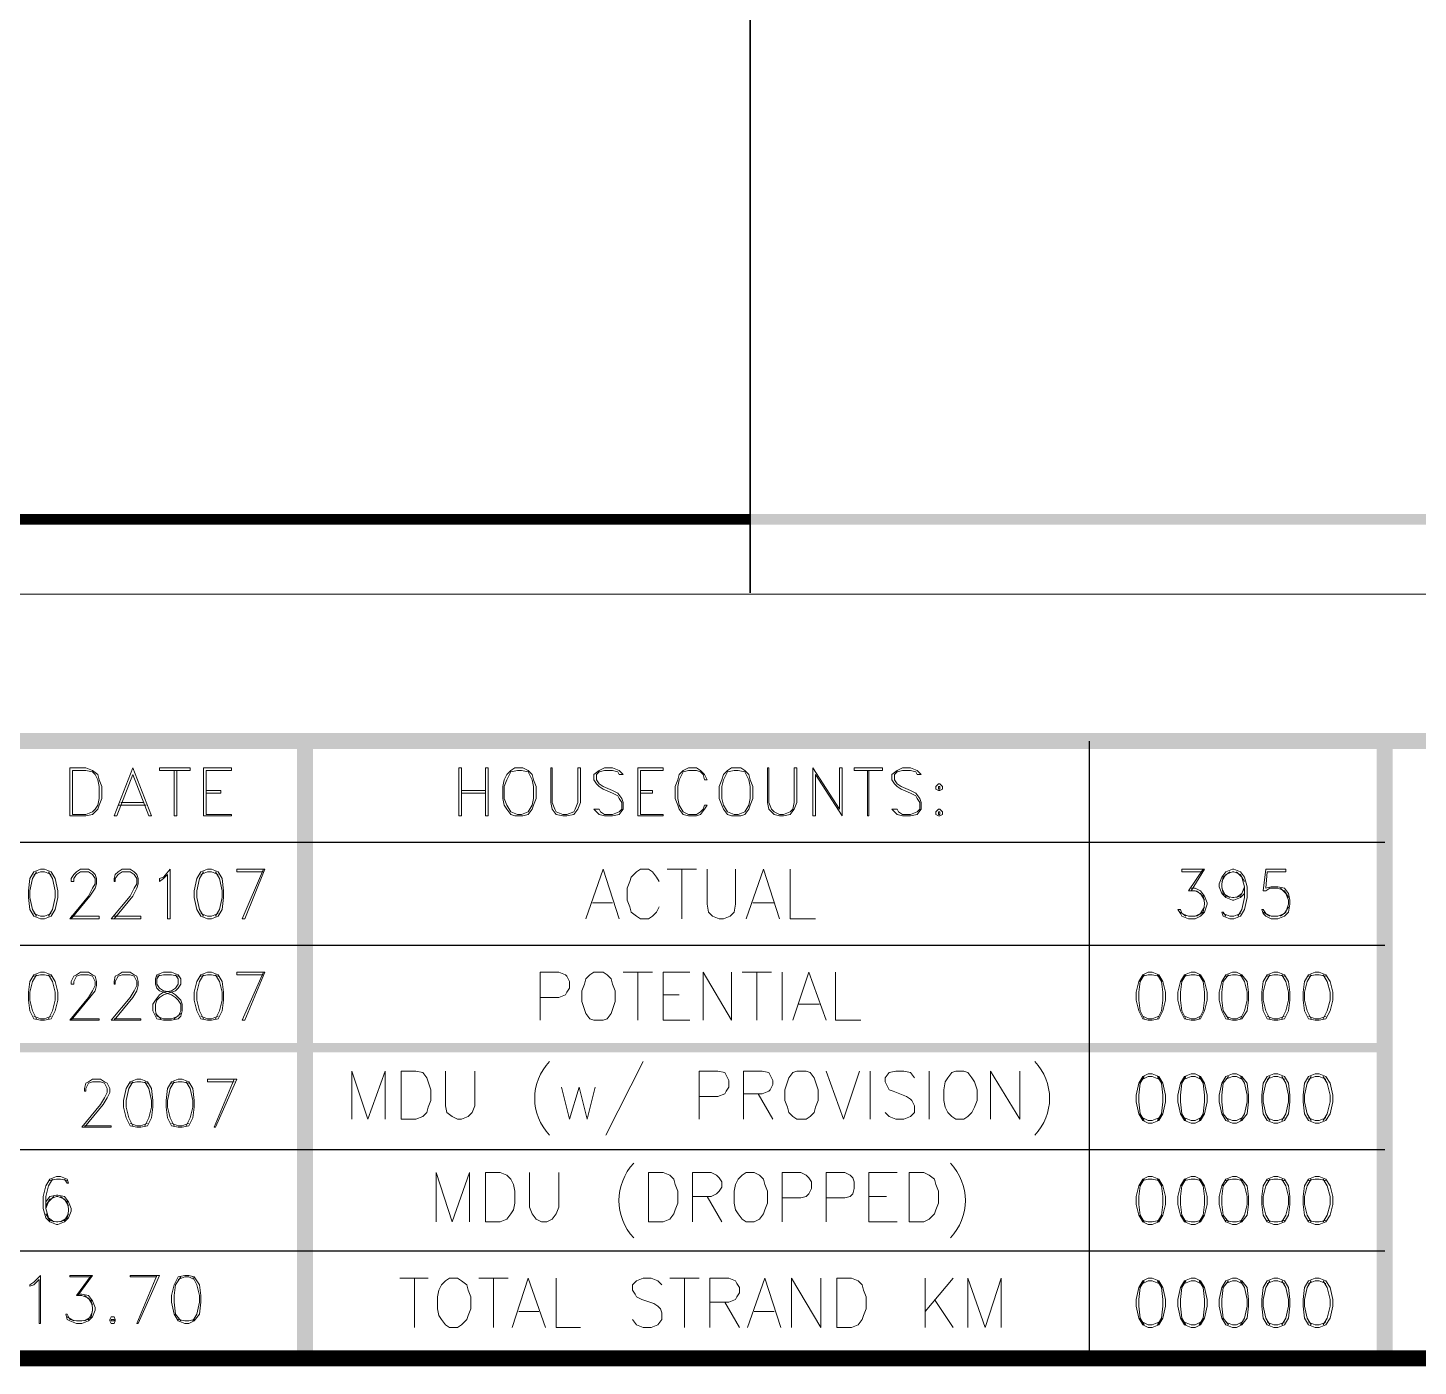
# Model space of a CAD drawing. Header units: millimetres. Extents: x -5 to 817, y 96 to 1062.
# Drawn here: x 583.1 to 668.9, y 95.7 to 178.4 of the extents above; entities that cross this region are included whole.
import ezdxf

# ---------------------------------------------------------------- set-up
doc = ezdxf.new("R2010")
doc.units = ezdxf.units.MM
doc.layers.add('PDF_0', color=7, linetype='Continuous')
doc.layers.add('PDF_BLOCK', color=7, linetype='Continuous')
for name, color, linetype, true_color in [('PDF_BORDER', 13, 'Continuous', 0xb85c5c), ('PDF_FIBER', 8, 'Continuous', 0x808080), ('PDF_NODEBOUNDARY', 8, 'Continuous', 0x808080), ('PDF_TEXT', 40, 'Continuous', 0xffbf00)]:
    doc.layers.add(name, color=color, linetype=linetype, true_color=true_color)

msp = doc.modelspace()

# ---------------------------------------------------------------- linework, layer by layer
at = {"layer": 'PDF_0', "lineweight": 0, "const_width": 0.989}
msp.add_lwpolyline([(2.699, 1061.448), (816.455, 1061.448), (816.455, 96.236), (2.699, 96.236)], close=True, dxfattribs=at)
at = {"layer": 'PDF_0', "lineweight": 0}
for points in [[(7.976, 1056.171), (807.469, 1056.171), (807.469, 143.396), (7.976, 143.396)], [(7.976, 143.396), (807.469, 143.396), (807.469, 1056.171), (7.976, 1056.171)]]:
    msp.add_lwpolyline(points, close=True, dxfattribs=at)
at = {"layer": 'PDF_0', "transparency": 33554559}
for points in [[(2.699, 134.821), (2.699, 133.832), (816.455, 134.821)], [(2.699, 133.832), (816.455, 134.821), (816.455, 133.832)]]:
    msp.add_solid(points, dxfattribs=at)
at = {"layer": 'PDF_0', "color": 2, "transparency": 33554559}
for points in [[(667.308, 134.244), (666.319, 134.244), (667.308, 96.236)], [(666.319, 134.244), (667.308, 96.236), (666.319, 96.236)]]:
    msp.add_solid(points, dxfattribs=at)
at = {"layer": 'PDF_BLOCK', "lineweight": 0}
for points in [[(585.685, 129.709), (586.674, 129.709), (587.087, 129.792), (587.416, 130.122), (587.499, 130.369), (587.664, 130.781), (587.664, 131.523), (587.499, 131.935), (587.416, 132.265), (587.087, 132.513), (586.674, 132.677), (585.685, 132.677)], [(585.85, 129.792), (586.674, 129.792), (587.087, 129.957), (587.251, 130.122), (587.416, 130.369), (587.499, 130.781), (587.499, 131.523), (587.416, 131.935), (587.251, 132.265), (587.087, 132.43), (586.674, 132.513), (585.85, 132.513)], [(589.56, 132.677), (588.406, 129.709), (588.571, 129.709), (589.56, 132.265), (590.549, 129.709), (590.714, 129.709)], [(593.105, 132.513), (591.209, 132.513), (591.209, 132.677), (593.105, 132.677)], [(595.661, 132.677), (593.93, 132.677), (593.93, 129.709), (595.661, 129.709), (595.661, 129.792), (594.095, 129.792), (594.095, 132.513), (595.661, 132.513)], [(609.677, 129.709), (609.677, 132.677), (609.842, 132.677), (609.842, 129.709)], [(611.491, 132.677), (611.326, 132.677), (611.326, 129.709), (611.491, 129.709)], [(613.14, 132.677), (612.893, 132.513), (612.645, 132.265), (612.48, 131.935), (612.398, 131.523), (612.398, 130.781), (612.48, 130.369), (612.645, 130.122), (612.893, 129.792), (613.14, 129.709), (613.635, 129.709), (613.964, 129.792), (614.212, 130.122), (614.294, 130.369), (614.459, 130.781), (614.459, 131.523), (614.294, 131.935), (614.212, 132.265), (613.964, 132.513), (613.635, 132.677)], [(613.305, 132.513), (612.893, 132.43), (612.645, 131.935), (612.48, 131.523), (612.48, 130.781), (612.645, 130.369), (612.893, 129.957), (613.305, 129.792), (613.552, 129.792), (613.964, 129.957), (614.212, 130.369), (614.294, 130.781), (614.294, 131.523), (614.212, 131.935), (613.964, 132.43), (613.552, 132.513)], [(617.18, 132.677), (617.015, 132.677), (617.015, 130.534), (616.85, 130.122), (616.768, 129.957), (616.355, 129.792), (616.108, 129.792), (615.696, 129.957), (615.613, 130.122), (615.448, 130.534), (615.448, 132.677), (615.366, 132.677), (615.366, 130.534), (615.448, 130.122), (615.696, 129.792), (616.108, 129.709), (616.355, 129.709), (616.768, 129.792), (617.015, 130.122), (617.18, 130.534)], [(618.004, 130.122), (618.334, 129.792), (618.664, 129.709), (619.159, 129.709), (619.571, 129.792), (619.818, 130.122), (619.818, 130.534), (619.736, 130.781), (619.488, 131.111), (619.159, 131.276), (618.581, 131.523), (618.334, 131.688), (618.169, 131.935), (618.169, 132.265), (618.334, 132.43), (618.664, 132.513), (619.159, 132.513), (619.488, 132.43), (619.571, 132.265), (619.818, 132.265), (619.571, 132.513), (619.159, 132.677), (618.664, 132.677), (618.334, 132.513), (618.004, 132.265), (618.004, 131.935), (618.169, 131.688), (618.334, 131.523), (618.581, 131.358), (619.159, 131.111), (619.488, 130.946), (619.571, 130.781), (619.736, 130.534), (619.736, 130.122), (619.571, 129.957), (619.159, 129.792), (618.664, 129.792), (618.417, 129.957), (618.334, 130.122)], [(622.292, 132.677), (620.725, 132.677), (620.725, 129.709), (622.292, 129.709), (622.292, 129.792), (620.89, 129.792), (620.89, 132.513), (622.292, 132.513)], [(625.012, 130.369), (624.847, 130.369), (624.765, 130.122), (624.6, 129.957), (624.353, 129.792), (623.858, 129.792), (623.528, 129.957), (623.281, 130.369), (623.199, 130.781), (623.199, 131.523), (623.281, 131.935), (623.528, 132.43), (623.858, 132.513), (624.353, 132.513), (624.6, 132.43), (624.765, 132.265), (624.847, 131.935), (625.012, 131.935), (624.847, 132.265), (624.6, 132.513), (624.353, 132.677), (623.858, 132.677), (623.528, 132.513), (623.281, 132.265), (623.199, 131.935), (623.034, 131.523), (623.034, 130.781), (623.199, 130.369), (623.281, 130.122), (623.528, 129.792), (623.858, 129.709), (624.353, 129.709), (624.6, 129.792), (624.847, 130.122)], [(626.496, 132.677), (626.249, 132.513), (626.002, 132.265), (625.919, 131.935), (625.754, 131.523), (625.754, 130.781), (625.919, 130.369), (626.002, 130.122), (626.249, 129.792), (626.496, 129.709), (627.074, 129.709), (627.321, 129.792), (627.568, 130.122), (627.651, 130.369), (627.816, 130.781), (627.816, 131.523), (627.651, 131.935), (627.568, 132.265), (627.321, 132.513), (627.074, 132.677)], [(626.661, 132.513), (626.249, 132.43), (626.002, 131.935), (625.919, 131.523), (625.919, 130.781), (626.002, 130.369), (626.249, 129.957), (626.661, 129.792), (626.909, 129.792), (627.321, 129.957), (627.568, 130.369), (627.651, 130.781), (627.651, 131.523), (627.568, 131.935), (627.321, 132.43), (626.909, 132.513)], [(630.536, 132.677), (630.371, 132.677), (630.371, 130.534), (630.289, 130.122), (630.124, 129.957), (629.712, 129.792), (629.465, 129.792), (629.135, 129.957), (628.97, 130.122), (628.805, 130.534), (628.805, 132.677), (628.722, 132.677), (628.722, 130.534), (628.805, 130.122), (629.135, 129.792), (629.465, 129.709), (629.712, 129.709), (630.124, 129.792), (630.371, 130.122), (630.536, 130.534)], [(633.34, 129.709), (633.34, 132.677), (633.175, 132.677), (633.175, 130.122), (631.526, 132.677), (631.526, 129.709), (631.691, 129.709), (631.691, 132.265)], [(635.813, 132.513), (634.082, 132.513), (634.082, 132.677), (635.813, 132.677)], [(636.39, 130.122), (636.72, 129.792), (637.05, 129.709), (637.544, 129.709), (637.957, 129.792), (638.204, 130.122), (638.204, 130.534), (638.122, 130.781), (637.874, 131.111), (637.544, 131.276), (636.967, 131.523), (636.72, 131.688), (636.555, 131.935), (636.555, 132.265), (636.72, 132.43), (637.05, 132.513), (637.544, 132.513), (637.874, 132.43), (637.957, 132.265), (638.204, 132.265), (637.957, 132.513), (637.544, 132.677), (637.05, 132.677), (636.72, 132.513), (636.39, 132.265), (636.39, 131.935), (636.555, 131.688), (636.72, 131.523), (636.967, 131.358), (637.544, 131.111), (637.874, 130.946), (637.957, 130.781), (638.122, 130.534), (638.122, 130.122), (637.957, 129.957), (637.544, 129.792), (637.05, 129.792), (636.802, 129.957), (636.72, 130.122)], [(639.276, 131.688), (639.111, 131.523), (639.111, 131.358), (639.276, 131.276), (639.358, 131.276), (639.523, 131.358), (639.523, 131.523), (639.358, 131.688)], [(639.276, 131.523), (639.276, 131.358), (639.358, 131.358), (639.358, 131.523)], [(639.276, 130.122), (639.111, 129.957), (639.111, 129.792), (639.276, 129.709), (639.358, 129.709), (639.523, 129.792), (639.523, 129.957), (639.358, 130.122)], [(639.276, 129.957), (639.276, 129.792), (639.358, 129.792), (639.358, 129.957)], [(583.871, 126.411), (583.459, 126.247), (583.212, 125.834), (583.129, 125.092), (583.129, 124.68), (583.212, 123.938), (583.459, 123.526), (583.871, 123.361), (584.118, 123.361), (584.531, 123.526), (584.778, 123.938), (584.943, 124.68), (584.943, 125.092), (584.778, 125.834), (584.531, 126.247), (584.118, 126.411)], [(591.868, 123.361), (591.704, 123.361), (591.704, 126.082), (591.456, 125.834), (591.209, 125.669), (591.209, 125.834), (591.456, 125.917), (591.868, 126.411)], [(594.177, 126.411), (593.765, 126.247), (593.517, 125.834), (593.353, 125.092), (593.353, 124.68), (593.517, 123.938), (593.765, 123.526), (594.177, 123.361), (594.424, 123.361), (594.837, 123.526), (595.084, 123.938), (595.166, 124.68), (595.166, 125.092), (595.084, 125.834), (594.837, 126.247), (594.424, 126.411)], [(583.871, 120.063), (583.459, 119.898), (583.212, 119.486), (583.129, 118.826), (583.129, 118.332), (583.212, 117.672), (583.459, 117.177), (583.871, 117.095), (584.118, 117.095), (584.531, 117.177), (584.778, 117.672), (584.943, 118.332), (584.943, 118.826), (584.778, 119.486), (584.531, 119.898), (584.118, 120.063)], [(591.456, 120.063), (591.044, 119.898), (590.962, 119.651), (590.962, 119.321), (591.044, 119.074), (591.209, 118.909), (591.456, 118.826), (591.951, 118.661), (592.198, 118.497), (592.363, 118.332), (592.528, 118.084), (592.528, 117.672), (592.363, 117.342), (591.951, 117.177), (591.456, 117.177), (591.044, 117.342), (590.962, 117.672), (590.962, 118.084), (591.044, 118.332), (591.209, 118.497), (591.456, 118.661), (591.951, 118.826), (592.198, 118.909), (592.363, 119.074), (592.528, 119.321), (592.528, 119.651), (592.363, 119.898), (591.951, 120.063)], [(594.177, 120.063), (593.765, 119.898), (593.517, 119.486), (593.353, 118.826), (593.353, 118.332), (593.517, 117.672), (593.765, 117.177), (594.177, 117.095), (594.424, 117.095), (594.837, 117.177), (595.084, 117.672), (595.166, 118.332), (595.166, 118.826), (595.084, 119.486), (594.837, 119.898), (594.424, 120.063)], [(618.004, 120.063), (617.757, 119.898), (617.51, 119.651), (617.427, 119.321), (617.262, 118.909), (617.262, 118.249), (617.427, 117.754), (617.51, 117.507), (617.757, 117.177), (618.004, 117.095), (618.581, 117.095), (618.829, 117.177), (619.076, 117.507), (619.159, 117.754), (619.323, 118.249), (619.323, 118.909), (619.159, 119.321), (619.076, 119.651), (618.829, 119.898), (618.581, 120.063)], [(652.22, 120.063), (651.89, 119.898), (651.643, 119.486), (651.478, 118.826), (651.478, 118.332), (651.643, 117.672), (651.89, 117.177), (652.22, 117.095), (652.467, 117.095), (652.88, 117.177), (653.127, 117.672), (653.292, 118.332), (653.292, 118.826), (653.127, 119.486), (652.88, 119.898), (652.467, 120.063)], [(654.858, 120.063), (654.446, 119.898), (654.199, 119.486), (654.034, 118.826), (654.034, 118.332), (654.199, 117.672), (654.446, 117.177), (654.858, 117.095), (655.106, 117.095), (655.435, 117.177), (655.683, 117.672), (655.848, 118.332), (655.848, 118.826), (655.683, 119.486), (655.435, 119.898), (655.106, 120.063)], [(657.414, 120.063), (657.002, 119.898), (656.755, 119.486), (656.59, 118.826), (656.59, 118.332), (656.755, 117.672), (657.002, 117.177), (657.414, 117.095), (657.662, 117.095), (657.991, 117.177), (658.321, 117.672), (658.404, 118.332), (658.404, 118.826), (658.321, 119.486), (657.991, 119.898), (657.662, 120.063)], [(659.97, 120.063), (659.558, 119.898), (659.31, 119.486), (659.228, 118.826), (659.228, 118.332), (659.31, 117.672), (659.558, 117.177), (659.97, 117.095), (660.217, 117.095), (660.63, 117.177), (660.877, 117.672), (660.959, 118.332), (660.959, 118.826), (660.877, 119.486), (660.63, 119.898), (660.217, 120.063)], [(662.526, 120.063), (662.114, 119.898), (661.866, 119.486), (661.784, 118.826), (661.784, 118.332), (661.866, 117.672), (662.114, 117.177), (662.526, 117.095), (662.773, 117.095), (663.186, 117.177), (663.433, 117.672), (663.598, 118.332), (663.598, 118.826), (663.433, 119.486), (663.186, 119.898), (662.773, 120.063)], [(589.807, 113.467), (589.395, 113.302), (589.148, 112.89), (588.983, 112.148), (588.983, 111.736), (589.148, 111.076), (589.395, 110.582), (589.807, 110.499), (590.055, 110.499), (590.467, 110.582), (590.714, 111.076), (590.797, 111.736), (590.797, 112.148), (590.714, 112.89), (590.467, 113.302), (590.055, 113.467)], [(592.363, 113.467), (591.951, 113.302), (591.704, 112.89), (591.621, 112.148), (591.621, 111.736), (591.704, 111.076), (591.951, 110.582), (592.363, 110.499), (592.611, 110.499), (593.023, 110.582), (593.27, 111.076), (593.353, 111.736), (593.353, 112.148), (593.27, 112.89), (593.023, 113.302), (592.611, 113.467)], [(606.132, 110.994), (606.132, 113.962), (607.039, 113.962), (607.451, 113.879), (607.698, 113.55), (607.781, 113.302), (607.946, 112.808), (607.946, 112.148), (607.781, 111.736), (607.698, 111.406), (607.451, 111.159), (607.039, 110.994)], [(630.536, 113.962), (630.289, 113.879), (630.042, 113.55), (629.959, 113.302), (629.794, 112.808), (629.794, 112.148), (629.959, 111.736), (630.042, 111.406), (630.289, 111.159), (630.536, 110.994), (631.113, 110.994), (631.361, 111.159), (631.608, 111.406), (631.691, 111.736), (631.855, 112.148), (631.855, 112.808), (631.691, 113.302), (631.608, 113.55), (631.361, 113.879), (631.113, 113.962)], [(640.348, 113.962), (640.1, 113.879), (639.853, 113.55), (639.688, 113.302), (639.606, 112.808), (639.606, 112.148), (639.688, 111.736), (639.853, 111.406), (640.1, 111.159), (640.348, 110.994), (640.842, 110.994), (641.09, 111.159), (641.337, 111.406), (641.502, 111.736), (641.667, 112.148), (641.667, 112.808), (641.502, 113.302), (641.337, 113.55), (641.09, 113.879), (640.842, 113.962)], [(652.22, 113.797), (651.89, 113.632), (651.643, 113.22), (651.478, 112.478), (651.478, 112.066), (651.643, 111.324), (651.89, 110.911), (652.22, 110.746), (652.467, 110.746), (652.88, 110.911), (653.127, 111.324), (653.292, 112.066), (653.292, 112.478), (653.127, 113.22), (652.88, 113.632), (652.467, 113.797)], [(654.858, 113.797), (654.446, 113.632), (654.199, 113.22), (654.034, 112.478), (654.034, 112.066), (654.199, 111.324), (654.446, 110.911), (654.858, 110.746), (655.106, 110.746), (655.435, 110.911), (655.683, 111.324), (655.848, 112.066), (655.848, 112.478), (655.683, 113.22), (655.435, 113.632), (655.106, 113.797)], [(657.414, 113.797), (657.002, 113.632), (656.755, 113.22), (656.59, 112.478), (656.59, 112.066), (656.755, 111.324), (657.002, 110.911), (657.414, 110.746), (657.662, 110.746), (657.991, 110.911), (658.321, 111.324), (658.404, 112.066), (658.404, 112.478), (658.321, 113.22), (657.991, 113.632), (657.662, 113.797)], [(659.97, 113.797), (659.558, 113.632), (659.31, 113.22), (659.228, 112.478), (659.228, 112.066), (659.31, 111.324), (659.558, 110.911), (659.97, 110.746), (660.217, 110.746), (660.63, 110.911), (660.877, 111.324), (660.959, 112.066), (660.959, 112.478), (660.877, 113.22), (660.63, 113.632), (660.217, 113.797)], [(662.526, 113.797), (662.114, 113.632), (661.866, 113.22), (661.784, 112.478), (661.784, 112.066), (661.866, 111.324), (662.114, 110.911), (662.526, 110.746), (662.773, 110.746), (663.186, 110.911), (663.433, 111.324), (663.598, 112.066), (663.598, 112.478), (663.433, 113.22), (663.186, 113.632), (662.773, 113.797)], [(611.326, 104.645), (611.326, 107.696), (612.233, 107.696), (612.645, 107.531), (612.893, 107.284), (613.057, 106.954), (613.14, 106.542), (613.14, 105.8), (613.057, 105.387), (612.893, 105.14), (612.645, 104.81), (612.233, 104.645)], [(621.385, 104.645), (621.385, 107.696), (622.292, 107.696), (622.704, 107.531), (622.951, 107.284), (623.034, 106.954), (623.199, 106.542), (623.199, 105.8), (623.034, 105.387), (622.951, 105.14), (622.704, 104.81), (622.292, 104.645)], [(627.403, 107.696), (627.156, 107.531), (626.909, 107.284), (626.744, 106.954), (626.661, 106.542), (626.661, 105.8), (626.744, 105.387), (626.909, 105.14), (627.156, 104.81), (627.403, 104.645), (627.898, 104.645), (628.228, 104.81), (628.475, 105.14), (628.558, 105.387), (628.722, 105.8), (628.722, 106.542), (628.558, 106.954), (628.475, 107.284), (628.228, 107.531), (627.898, 107.696)], [(637.462, 104.645), (637.462, 107.696), (638.369, 107.696), (638.699, 107.531), (639.028, 107.284), (639.111, 106.954), (639.276, 106.542), (639.276, 105.8), (639.111, 105.387), (639.028, 105.14), (638.699, 104.81), (638.369, 104.645)], [(652.22, 107.449), (651.89, 107.284), (651.643, 106.871), (651.478, 106.212), (651.478, 105.717), (651.643, 105.058), (651.89, 104.645), (652.22, 104.48), (652.467, 104.48), (652.88, 104.645), (653.127, 105.058), (653.292, 105.717), (653.292, 106.212), (653.127, 106.871), (652.88, 107.284), (652.467, 107.449)], [(654.858, 107.449), (654.446, 107.284), (654.199, 106.871), (654.034, 106.212), (654.034, 105.717), (654.199, 105.058), (654.446, 104.645), (654.858, 104.48), (655.106, 104.48), (655.435, 104.645), (655.683, 105.058), (655.848, 105.717), (655.848, 106.212), (655.683, 106.871), (655.435, 107.284), (655.106, 107.449)], [(657.414, 107.449), (657.002, 107.284), (656.755, 106.871), (656.59, 106.212), (656.59, 105.717), (656.755, 105.058), (657.002, 104.645), (657.414, 104.48), (657.662, 104.48), (657.991, 104.645), (658.321, 105.058), (658.404, 105.717), (658.404, 106.212), (658.321, 106.871), (657.991, 107.284), (657.662, 107.449)], [(659.97, 107.449), (659.558, 107.284), (659.31, 106.871), (659.228, 106.212), (659.228, 105.717), (659.31, 105.058), (659.558, 104.645), (659.97, 104.48), (660.217, 104.48), (660.63, 104.645), (660.877, 105.058), (660.959, 105.717), (660.959, 106.212), (660.877, 106.871), (660.63, 107.284), (660.217, 107.449)], [(662.526, 107.449), (662.114, 107.284), (661.866, 106.871), (661.784, 106.212), (661.784, 105.717), (661.866, 105.058), (662.114, 104.645), (662.526, 104.48), (662.773, 104.48), (663.186, 104.645), (663.433, 105.058), (663.598, 105.717), (663.598, 106.212), (663.433, 106.871), (663.186, 107.284), (662.773, 107.449)], [(583.871, 98.379), (583.789, 98.379), (583.789, 101.1), (583.459, 100.77), (583.212, 100.688), (583.212, 100.77), (583.459, 100.935), (583.871, 101.347)], [(592.775, 101.347), (592.363, 101.265), (592.116, 100.77), (591.951, 100.111), (591.951, 99.699), (592.116, 98.956), (592.363, 98.544), (592.775, 98.379), (593.023, 98.379), (593.353, 98.544), (593.682, 98.956), (593.765, 99.699), (593.765, 100.111), (593.682, 100.77), (593.353, 101.265), (593.023, 101.347)], [(609.1, 101.183), (608.853, 101.018), (608.605, 100.77), (608.44, 100.441), (608.358, 100.028), (608.358, 99.286), (608.44, 98.874), (608.605, 98.627), (608.853, 98.297), (609.1, 98.132), (609.595, 98.132), (609.842, 98.297), (610.172, 98.627), (610.254, 98.874), (610.419, 99.286), (610.419, 100.028), (610.254, 100.441), (610.172, 100.77), (609.842, 101.018), (609.595, 101.183)], [(633.01, 98.132), (633.01, 101.183), (633.917, 101.183), (634.329, 101.018), (634.576, 100.77), (634.659, 100.441), (634.824, 100.028), (634.824, 99.286), (634.659, 98.874), (634.576, 98.627), (634.329, 98.297), (633.917, 98.132)], [(652.22, 101.183), (651.89, 101.018), (651.643, 100.605), (651.478, 99.863), (651.478, 99.451), (651.643, 98.709), (651.89, 98.297), (652.22, 98.132), (652.467, 98.132), (652.88, 98.297), (653.127, 98.709), (653.292, 99.451), (653.292, 99.863), (653.127, 100.605), (652.88, 101.018), (652.467, 101.183)], [(654.858, 101.183), (654.446, 101.018), (654.199, 100.605), (654.034, 99.863), (654.034, 99.451), (654.199, 98.709), (654.446, 98.297), (654.858, 98.132), (655.106, 98.132), (655.435, 98.297), (655.683, 98.709), (655.848, 99.451), (655.848, 99.863), (655.683, 100.605), (655.435, 101.018), (655.106, 101.183)], [(657.414, 101.183), (657.002, 101.018), (656.755, 100.605), (656.59, 99.863), (656.59, 99.451), (656.755, 98.709), (657.002, 98.297), (657.414, 98.132), (657.662, 98.132), (657.991, 98.297), (658.321, 98.709), (658.404, 99.451), (658.404, 99.863), (658.321, 100.605), (657.991, 101.018), (657.662, 101.183)], [(659.97, 101.183), (659.558, 101.018), (659.31, 100.605), (659.228, 99.863), (659.228, 99.451), (659.31, 98.709), (659.558, 98.297), (659.97, 98.132), (660.217, 98.132), (660.63, 98.297), (660.877, 98.709), (660.959, 99.451), (660.959, 99.863), (660.877, 100.605), (660.63, 101.018), (660.217, 101.183)], [(662.526, 101.183), (662.114, 101.018), (661.866, 100.605), (661.784, 99.863), (661.784, 99.451), (661.866, 98.709), (662.114, 98.297), (662.526, 98.132), (662.773, 98.132), (663.186, 98.297), (663.433, 98.709), (663.598, 99.451), (663.598, 99.863), (663.433, 100.605), (663.186, 101.018), (662.773, 101.183)], [(588.241, 98.792), (588.158, 98.627), (588.158, 98.544), (588.241, 98.379), (588.406, 98.379), (588.488, 98.544), (588.488, 98.627), (588.406, 98.792)], [(588.241, 98.627), (588.241, 98.544), (588.406, 98.544), (588.406, 98.627)]]:
    msp.add_lwpolyline(points, close=True, dxfattribs=at)
for points in [[(592.116, 132.513), (592.116, 129.709), (592.281, 129.709), (592.281, 132.513)], [(634.906, 132.513), (634.906, 129.709), (634.988, 129.709), (634.988, 132.513)], [(594.095, 131.276), (595.001, 131.276), (595.001, 131.111), (594.095, 131.111)], [(609.842, 131.276), (611.326, 131.276)], [(620.89, 131.276), (621.632, 131.276), (621.632, 131.111), (620.89, 131.111)], [(588.818, 130.534), (590.22, 130.534)], [(609.842, 131.111), (611.326, 131.111)], [(588.653, 130.369), (590.384, 130.369)], [(583.624, 126.247), (583.376, 125.834), (583.212, 125.092), (583.212, 124.68), (583.376, 123.938), (583.624, 123.526)], [(584.531, 126.082), (584.118, 126.247), (583.871, 126.247), (583.459, 126.082)], [(584.366, 123.526), (584.613, 123.938), (584.778, 124.68), (584.778, 125.092), (584.613, 125.834), (584.366, 126.247)], [(585.767, 123.526), (587.499, 123.526), (587.499, 123.361), (585.685, 123.361), (586.839, 124.763), (587.087, 125.257), (587.251, 125.505), (587.251, 125.834), (587.087, 126.082), (586.839, 126.247), (586.345, 126.247), (586.097, 126.082), (585.932, 125.834), (585.932, 125.669), (585.767, 125.669), (585.767, 125.834), (585.932, 126.082), (586.097, 126.247), (586.345, 126.411), (586.839, 126.411), (587.087, 126.247), (587.251, 126.082), (587.334, 125.834), (587.334, 125.505), (587.251, 125.257), (586.922, 124.763), (585.767, 123.361)], [(588.406, 123.526), (590.055, 123.526), (590.055, 123.361), (588.241, 123.361), (589.395, 124.763), (589.642, 125.257), (589.807, 125.505), (589.807, 125.834), (589.642, 126.082), (589.395, 126.247), (588.9, 126.247), (588.653, 126.082), (588.488, 125.834), (588.488, 125.669), (588.406, 125.669), (588.406, 125.834), (588.488, 126.082), (588.653, 126.247), (588.9, 126.411), (589.395, 126.411), (589.642, 126.247), (589.807, 126.082), (589.89, 125.834), (589.89, 125.505), (589.807, 125.257), (589.56, 124.763), (588.406, 123.361)], [(593.93, 126.247), (593.682, 125.834), (593.517, 125.092), (593.517, 124.68), (593.682, 123.938), (593.93, 123.526)], [(594.837, 126.082), (594.424, 126.247), (594.177, 126.247), (593.765, 126.082)], [(594.672, 123.526), (594.919, 123.938), (595.084, 124.68), (595.084, 125.092), (594.919, 125.834), (594.672, 126.247)], [(597.64, 126.247), (595.991, 126.247), (595.991, 126.411), (597.722, 126.411), (596.486, 123.361), (596.321, 123.361), (597.64, 126.411)], [(617.51, 123.361), (618.581, 126.411), (619.571, 123.361)], [(622.044, 125.669), (621.879, 125.917), (621.632, 126.247), (621.385, 126.411), (620.89, 126.411), (620.643, 126.247), (620.313, 125.917), (620.23, 125.669), (620.066, 125.257), (620.066, 124.515), (620.23, 124.103), (620.313, 123.773), (620.643, 123.526), (620.89, 123.361), (621.385, 123.361), (621.632, 123.526), (621.879, 123.773), (622.044, 124.103)], [(622.539, 126.411), (624.353, 126.411)], [(623.446, 126.411), (623.446, 123.361)], [(625.012, 126.411), (625.012, 124.268), (625.095, 123.773), (625.342, 123.526), (625.754, 123.361), (626.002, 123.361), (626.414, 123.526), (626.661, 123.773), (626.744, 124.268), (626.744, 126.411)], [(627.403, 123.361), (628.475, 126.411), (629.465, 123.361)], [(630.124, 126.411), (630.124, 123.361), (631.691, 123.361)], [(655.6, 126.247), (654.281, 126.247), (654.281, 126.411), (655.683, 126.411), (654.858, 125.092)], [(655.6, 126.411), (654.693, 125.092), (655.106, 125.092), (655.435, 124.927), (655.683, 124.515)], [(658.156, 124.927), (657.909, 124.68), (657.497, 124.515), (657.414, 124.515), (657.002, 124.68), (656.755, 124.927), (656.59, 125.34), (656.59, 125.505), (656.755, 125.917), (657.002, 126.247), (657.414, 126.411), (657.497, 126.411), (657.909, 126.247), (658.156, 125.917), (658.321, 125.34), (658.321, 124.68), (658.156, 123.938), (657.909, 123.526), (657.497, 123.361), (657.249, 123.361), (656.837, 123.526), (656.755, 123.773), (656.837, 123.773), (657.002, 123.526)], [(657.249, 124.68), (656.837, 124.927), (656.755, 125.34), (656.755, 125.505), (656.837, 125.917), (657.249, 126.247)], [(656.755, 125.669), (657.002, 126.082), (657.414, 126.247), (657.497, 126.247), (657.909, 126.082), (658.156, 125.669)], [(657.662, 126.247), (657.991, 125.917), (658.156, 125.34), (658.156, 124.68), (657.991, 123.938), (657.744, 123.526)], [(660.877, 124.103), (660.63, 123.691), (660.217, 123.526), (659.805, 123.526), (659.475, 123.691), (659.31, 123.938), (659.228, 123.938), (659.31, 123.691), (659.475, 123.526), (659.805, 123.361), (660.217, 123.361), (660.63, 123.526), (660.877, 123.773), (660.959, 124.268), (660.959, 124.515), (660.877, 124.927), (660.63, 125.257), (660.217, 125.34), (659.805, 125.34), (659.475, 125.257), (659.558, 126.247), (660.712, 126.247), (660.712, 126.411), (659.475, 126.411), (659.31, 125.092), (659.475, 125.092), (659.723, 125.257), (660.217, 125.257), (660.63, 125.092), (660.877, 124.68)], [(654.858, 125.257), (655.106, 125.257), (655.435, 125.092), (655.683, 124.763), (655.848, 124.35), (655.848, 124.268), (655.683, 123.773), (655.435, 123.526), (655.106, 123.361), (654.693, 123.361), (654.281, 123.526), (654.199, 123.691), (654.034, 123.938), (654.199, 123.938), (654.281, 123.691), (654.693, 123.526), (655.106, 123.526), (655.435, 123.691), (655.683, 124.103)], [(658.156, 125.257), (657.909, 124.763), (657.497, 124.68), (657.414, 124.68), (657.002, 124.763), (656.755, 125.257)], [(658.156, 125.34), (657.991, 124.927), (657.662, 124.68)], [(660.382, 125.257), (660.712, 124.927), (660.877, 124.515), (660.877, 124.268), (660.712, 123.773), (660.382, 123.526)], [(655.188, 125.092), (655.6, 124.763), (655.683, 124.35), (655.683, 124.268), (655.6, 123.773), (655.188, 123.526)], [(583.459, 123.691), (583.871, 123.526), (584.118, 123.526), (584.531, 123.691)], [(593.765, 123.691), (594.177, 123.526), (594.424, 123.526), (594.837, 123.691)], [(617.922, 124.35), (619.159, 124.35)], [(627.816, 124.35), (629.135, 124.35)], [(654.529, 123.526), (654.199, 123.773)], [(657.909, 123.691), (657.497, 123.526), (657.249, 123.526), (656.837, 123.691)], [(659.723, 123.526), (659.31, 123.773)], [(583.624, 119.898), (583.376, 119.486), (583.212, 118.826), (583.212, 118.332), (583.376, 117.672), (583.624, 117.177)], [(584.531, 119.816), (584.118, 119.898), (583.871, 119.898), (583.459, 119.816)], [(584.366, 117.177), (584.613, 117.672), (584.778, 118.332), (584.778, 118.826), (584.613, 119.486), (584.366, 119.898)], [(585.767, 117.177), (587.499, 117.177), (587.499, 117.095), (585.685, 117.095), (586.839, 118.497), (587.087, 118.909), (587.251, 119.239), (587.251, 119.486), (587.087, 119.816), (586.839, 119.898), (586.345, 119.898), (586.097, 119.816), (585.932, 119.486), (585.932, 119.321), (585.767, 119.321), (585.767, 119.486), (585.932, 119.816), (586.097, 119.898), (586.345, 120.063), (586.839, 120.063), (587.087, 119.898), (587.251, 119.816), (587.334, 119.486), (587.334, 119.239), (587.251, 118.909), (586.922, 118.497), (585.767, 117.095)], [(588.406, 117.177), (590.055, 117.177), (590.055, 117.095), (588.241, 117.095), (589.395, 118.497), (589.642, 118.909), (589.807, 119.239), (589.807, 119.486), (589.642, 119.816), (589.395, 119.898), (588.9, 119.898), (588.653, 119.816), (588.488, 119.486), (588.488, 119.321), (588.406, 119.321), (588.406, 119.486), (588.488, 119.816), (588.653, 119.898), (588.9, 120.063), (589.395, 120.063), (589.642, 119.898), (589.807, 119.816), (589.89, 119.486), (589.89, 119.239), (589.807, 118.909), (589.56, 118.497), (588.406, 117.095)], [(591.209, 119.898), (591.044, 119.651), (591.044, 119.321), (591.209, 119.074), (591.456, 118.909), (591.951, 118.826), (592.198, 118.661), (592.528, 118.332), (592.611, 118.084), (592.611, 117.672), (592.528, 117.342), (592.363, 117.177), (591.951, 117.095), (591.456, 117.095), (591.044, 117.177), (590.962, 117.342), (590.797, 117.672), (590.797, 118.084), (590.962, 118.332), (591.209, 118.661), (591.456, 118.826), (591.951, 118.909), (592.198, 119.074), (592.363, 119.321), (592.363, 119.651), (592.198, 119.898)], [(592.363, 119.816), (591.951, 119.898), (591.456, 119.898), (591.044, 119.816)], [(593.93, 119.898), (593.682, 119.486), (593.517, 118.826), (593.517, 118.332), (593.682, 117.672), (593.93, 117.177)], [(594.837, 119.816), (594.424, 119.898), (594.177, 119.898), (593.765, 119.816)], [(594.672, 117.177), (594.919, 117.672), (595.084, 118.332), (595.084, 118.826), (594.919, 119.486), (594.672, 119.898)], [(597.64, 119.898), (595.991, 119.898), (595.991, 120.063), (597.722, 120.063), (596.486, 117.095), (596.321, 117.095), (597.64, 120.063)], [(614.706, 117.095), (614.706, 120.063), (615.861, 120.063), (616.273, 119.898), (616.355, 119.816), (616.52, 119.486), (616.52, 119.074), (616.355, 118.826), (616.273, 118.661), (615.861, 118.497), (614.706, 118.497)], [(619.818, 120.063), (621.632, 120.063)], [(620.725, 120.063), (620.725, 117.095)], [(623.941, 117.095), (622.292, 117.095), (622.292, 120.063), (623.941, 120.063)], [(624.765, 117.095), (624.765, 120.063), (626.496, 117.095), (626.496, 120.063)], [(627.156, 120.063), (628.97, 120.063)], [(628.063, 120.063), (628.063, 117.095)], [(629.629, 120.063), (629.629, 117.095)], [(630.289, 117.095), (631.278, 120.063), (632.35, 117.095)], [(632.927, 120.063), (632.927, 117.095), (634.494, 117.095)], [(651.973, 119.898), (651.725, 119.486), (651.643, 118.826), (651.643, 118.332), (651.725, 117.672), (651.973, 117.177)], [(652.88, 119.816), (652.467, 119.898), (652.22, 119.898), (651.89, 119.816)], [(652.797, 117.177), (653.044, 117.672), (653.127, 118.332), (653.127, 118.826), (653.044, 119.486), (652.797, 119.898)], [(654.529, 119.898), (654.281, 119.486), (654.199, 118.826), (654.199, 118.332), (654.281, 117.672), (654.529, 117.177)], [(655.435, 119.816), (655.106, 119.898), (654.858, 119.898), (654.446, 119.816)], [(655.353, 117.177), (655.6, 117.672), (655.683, 118.332), (655.683, 118.826), (655.6, 119.486), (655.353, 119.898)], [(657.167, 119.898), (656.837, 119.486), (656.755, 118.826), (656.755, 118.332), (656.837, 117.672), (657.167, 117.177)], [(657.991, 119.816), (657.662, 119.898), (657.414, 119.898), (657.002, 119.816)], [(657.909, 117.177), (658.156, 117.672), (658.321, 118.332), (658.321, 118.826), (658.156, 119.486), (657.909, 119.898)], [(659.723, 119.898), (659.475, 119.486), (659.31, 118.826), (659.31, 118.332), (659.475, 117.672), (659.723, 117.177)], [(660.63, 119.816), (660.217, 119.898), (659.97, 119.898), (659.558, 119.816)], [(660.465, 117.177), (660.712, 117.672), (660.877, 118.332), (660.877, 118.826), (660.712, 119.486), (660.465, 119.898)], [(662.279, 119.898), (662.031, 119.486), (661.866, 118.826), (661.866, 118.332), (662.031, 117.672), (662.279, 117.177)], [(663.186, 119.816), (662.773, 119.898), (662.526, 119.898), (662.114, 119.816)], [(663.021, 117.177), (663.268, 117.672), (663.433, 118.332), (663.433, 118.826), (663.268, 119.486), (663.021, 119.898)], [(622.292, 118.661), (623.281, 118.661)], [(630.619, 118.084), (631.938, 118.084)], [(583.459, 117.342), (583.871, 117.177), (584.118, 117.177), (584.531, 117.342)], [(590.962, 117.507), (591.291, 117.177)], [(592.116, 117.177), (592.528, 117.507)], [(593.765, 117.342), (594.177, 117.177), (594.424, 117.177), (594.837, 117.342)], [(651.89, 117.342), (652.22, 117.177), (652.467, 117.177), (652.88, 117.342)], [(654.446, 117.342), (654.858, 117.177), (655.106, 117.177), (655.435, 117.342)], [(657.002, 117.342), (657.414, 117.177), (657.662, 117.177), (657.991, 117.342)], [(659.558, 117.342), (659.97, 117.177), (660.217, 117.177), (660.63, 117.342)], [(662.114, 117.342), (662.526, 117.177), (662.773, 117.177), (663.186, 117.342)], [(621.055, 114.539), (618.746, 110.004)], [(586.592, 110.582), (588.241, 110.582), (588.241, 110.499), (586.427, 110.499), (587.581, 111.901), (587.829, 112.313), (587.993, 112.643), (587.993, 112.89), (587.829, 113.22), (587.581, 113.302), (587.087, 113.302), (586.839, 113.22), (586.674, 112.89), (586.674, 112.725), (586.592, 112.725), (586.592, 112.89), (586.674, 113.22), (586.839, 113.302), (587.087, 113.467), (587.581, 113.467), (587.829, 113.302), (587.993, 113.22), (588.158, 112.89), (588.158, 112.643), (587.993, 112.313), (587.746, 111.901), (586.592, 110.499)], [(589.56, 113.302), (589.313, 112.89), (589.148, 112.148), (589.148, 111.736), (589.313, 111.076), (589.56, 110.582)], [(590.467, 113.22), (590.055, 113.302), (589.807, 113.302), (589.395, 113.22)], [(590.302, 110.582), (590.549, 111.076), (590.714, 111.736), (590.714, 112.148), (590.549, 112.89), (590.302, 113.302)], [(592.116, 113.302), (591.868, 112.89), (591.704, 112.148), (591.704, 111.736), (591.868, 111.076), (592.116, 110.582)], [(593.023, 113.22), (592.611, 113.302), (592.363, 113.302), (591.951, 113.22)], [(592.858, 110.582), (593.105, 111.076), (593.27, 111.736), (593.27, 112.148), (593.105, 112.89), (592.858, 113.302)], [(595.826, 113.302), (594.177, 113.302), (594.177, 113.467), (595.991, 113.467), (594.672, 110.499), (594.589, 110.499), (595.826, 113.467)], [(603.081, 110.994), (603.081, 113.962), (604.071, 110.994), (605.143, 113.962), (605.143, 110.994)], [(608.853, 113.962), (608.853, 111.818), (608.935, 111.406), (609.265, 111.159), (609.595, 110.994), (609.842, 110.994), (610.254, 111.159), (610.502, 111.406), (610.667, 111.818), (610.667, 113.962)], [(624.518, 110.994), (624.518, 113.962), (625.672, 113.962), (626.084, 113.879), (626.167, 113.715), (626.332, 113.385), (626.332, 112.973), (626.167, 112.725), (626.084, 112.56), (625.672, 112.395), (624.518, 112.395)], [(627.238, 110.994), (627.238, 113.962), (628.393, 113.962), (628.805, 113.879), (628.887, 113.715), (629.052, 113.385), (629.052, 113.137), (628.887, 112.808), (628.805, 112.725), (628.393, 112.56), (627.238, 112.56)], [(632.35, 113.962), (633.422, 110.994), (634.411, 113.962)], [(635.071, 113.962), (635.071, 110.994)], [(637.792, 113.55), (637.544, 113.879), (637.132, 113.962), (636.637, 113.962), (636.225, 113.879), (635.978, 113.55), (635.978, 113.302), (636.143, 112.973), (636.225, 112.808), (636.473, 112.725), (637.297, 112.395), (637.544, 112.231), (637.627, 112.148), (637.792, 111.818), (637.792, 111.406), (637.544, 111.159), (637.132, 110.994), (636.637, 110.994), (636.225, 111.159), (635.978, 111.406)], [(638.699, 113.962), (638.699, 110.994)], [(642.491, 110.994), (642.491, 113.962), (644.305, 110.994), (644.305, 113.962)], [(651.973, 113.632), (651.725, 113.22), (651.643, 112.478), (651.643, 112.066), (651.725, 111.324), (651.973, 110.911)], [(652.88, 113.467), (652.467, 113.632), (652.22, 113.632), (651.89, 113.467)], [(652.797, 110.911), (653.044, 111.324), (653.127, 112.066), (653.127, 112.478), (653.044, 113.22), (652.797, 113.632)], [(654.529, 113.632), (654.281, 113.22), (654.199, 112.478), (654.199, 112.066), (654.281, 111.324), (654.529, 110.911)], [(655.435, 113.467), (655.106, 113.632), (654.858, 113.632), (654.446, 113.467)], [(655.353, 110.911), (655.6, 111.324), (655.683, 112.066), (655.683, 112.478), (655.6, 113.22), (655.353, 113.632)], [(657.167, 113.632), (656.837, 113.22), (656.755, 112.478), (656.755, 112.066), (656.837, 111.324), (657.167, 110.911)], [(657.991, 113.467), (657.662, 113.632), (657.414, 113.632), (657.002, 113.467)], [(657.909, 110.911), (658.156, 111.324), (658.321, 112.066), (658.321, 112.478), (658.156, 113.22), (657.909, 113.632)], [(659.723, 113.632), (659.475, 113.22), (659.31, 112.478), (659.31, 112.066), (659.475, 111.324), (659.723, 110.911)], [(660.63, 113.467), (660.217, 113.632), (659.97, 113.632), (659.558, 113.467)], [(660.465, 110.911), (660.712, 111.324), (660.877, 112.066), (660.877, 112.478), (660.712, 113.22), (660.465, 113.632)], [(662.279, 113.632), (662.031, 113.22), (661.866, 112.478), (661.866, 112.066), (662.031, 111.324), (662.279, 110.911)], [(663.186, 113.467), (662.773, 113.632), (662.526, 113.632), (662.114, 113.467)], [(663.021, 110.911), (663.268, 111.324), (663.433, 112.066), (663.433, 112.478), (663.268, 113.22), (663.021, 113.632)], [(616.026, 112.973), (616.52, 110.994), (617.097, 112.973), (617.592, 110.994), (618.087, 112.973)], [(628.145, 112.56), (629.052, 110.994)], [(589.395, 110.746), (589.807, 110.582), (590.055, 110.582), (590.467, 110.746)], [(591.951, 110.746), (592.363, 110.582), (592.611, 110.582), (593.023, 110.746)], [(651.89, 111.076), (652.22, 110.911), (652.467, 110.911), (652.88, 111.076)], [(654.446, 111.076), (654.858, 110.911), (655.106, 110.911), (655.435, 111.076)], [(657.002, 111.076), (657.414, 110.911), (657.662, 110.911), (657.991, 111.076)], [(659.558, 111.076), (659.97, 110.911), (660.217, 110.911), (660.63, 111.076)], [(662.114, 111.076), (662.526, 110.911), (662.773, 110.911), (663.186, 111.076)], [(585.355, 107.284), (585.52, 107.036), (585.602, 107.036), (585.52, 107.284), (585.108, 107.449), (584.86, 107.449), (584.448, 107.284), (584.201, 106.871), (584.036, 106.212), (584.036, 105.47), (584.201, 104.893), (584.448, 104.645), (584.86, 104.48), (584.943, 104.48), (585.355, 104.645), (585.602, 104.893), (585.767, 105.305), (585.767, 105.47), (585.602, 105.882), (585.355, 106.212), (584.943, 106.294), (584.86, 106.294), (584.448, 106.212), (584.201, 105.882)], [(584.613, 107.284), (584.366, 106.871), (584.201, 106.212), (584.201, 105.47), (584.366, 104.893), (584.696, 104.645)], [(585.52, 107.201), (585.108, 107.284), (584.86, 107.284), (584.448, 107.201)], [(608.276, 104.645), (608.276, 107.696), (609.265, 104.645), (610.337, 107.696), (610.337, 104.645)], [(614.047, 107.696), (614.047, 105.552), (614.212, 105.14), (614.459, 104.81), (614.789, 104.645), (615.119, 104.645), (615.448, 104.81), (615.696, 105.14), (615.861, 105.552), (615.861, 107.696)], [(624.105, 104.645), (624.105, 107.696), (625.26, 107.696), (625.589, 107.531), (625.754, 107.366), (625.919, 107.119), (625.919, 106.789), (625.754, 106.542), (625.589, 106.377), (625.26, 106.212), (624.105, 106.212)], [(629.629, 104.645), (629.629, 107.696), (630.784, 107.696), (631.113, 107.531), (631.278, 107.366), (631.443, 107.119), (631.443, 106.707), (631.278, 106.377), (631.113, 106.212), (630.784, 106.129), (629.629, 106.129)], [(632.35, 104.645), (632.35, 107.696), (633.504, 107.696), (633.834, 107.531), (633.999, 107.366), (634.082, 107.119), (634.082, 106.707), (633.999, 106.377), (633.834, 106.212), (633.504, 106.129), (632.35, 106.129)], [(636.72, 104.645), (634.988, 104.645), (634.988, 107.696), (636.72, 107.696)], [(651.973, 107.284), (651.725, 106.871), (651.643, 106.212), (651.643, 105.717), (651.725, 105.058), (651.973, 104.645)], [(652.88, 107.201), (652.467, 107.284), (652.22, 107.284), (651.89, 107.201)], [(652.797, 104.645), (653.044, 105.058), (653.127, 105.717), (653.127, 106.212), (653.044, 106.871), (652.797, 107.284)], [(654.529, 107.284), (654.281, 106.871), (654.199, 106.212), (654.199, 105.717), (654.281, 105.058), (654.529, 104.645)], [(655.435, 107.201), (655.106, 107.284), (654.858, 107.284), (654.446, 107.201)], [(655.353, 104.645), (655.6, 105.058), (655.683, 105.717), (655.683, 106.212), (655.6, 106.871), (655.353, 107.284)], [(657.167, 107.284), (656.837, 106.871), (656.755, 106.212), (656.755, 105.717), (656.837, 105.058), (657.167, 104.645)], [(657.991, 107.201), (657.662, 107.284), (657.414, 107.284), (657.002, 107.201)], [(657.909, 104.645), (658.156, 105.058), (658.321, 105.717), (658.321, 106.212), (658.156, 106.871), (657.909, 107.284)], [(659.723, 107.284), (659.475, 106.871), (659.31, 106.212), (659.31, 105.717), (659.475, 105.058), (659.723, 104.645)], [(660.63, 107.201), (660.217, 107.284), (659.97, 107.284), (659.558, 107.201)], [(660.465, 104.645), (660.712, 105.058), (660.877, 105.717), (660.877, 106.212), (660.712, 106.871), (660.465, 107.284)], [(662.279, 107.284), (662.031, 106.871), (661.866, 106.212), (661.866, 105.717), (662.031, 105.058), (662.279, 104.645)], [(663.186, 107.201), (662.773, 107.284), (662.526, 107.284), (662.114, 107.201)], [(663.021, 104.645), (663.268, 105.058), (663.433, 105.717), (663.433, 106.212), (663.268, 106.871), (663.021, 107.284)], [(585.602, 105.635), (585.355, 106.047), (584.943, 106.212), (584.86, 106.212), (584.448, 106.047), (584.201, 105.635)], [(584.696, 106.212), (584.366, 105.882), (584.201, 105.47)], [(585.108, 104.645), (585.52, 104.893), (585.602, 105.305), (585.602, 105.47), (585.52, 105.882), (585.108, 106.212)], [(625.012, 106.212), (625.919, 104.645)], [(634.988, 106.212), (636.06, 106.212)], [(584.201, 105.14), (584.448, 104.728), (584.86, 104.645), (584.943, 104.645), (585.355, 104.728), (585.602, 105.14)], [(651.89, 104.728), (652.22, 104.645), (652.467, 104.645), (652.88, 104.728)], [(654.446, 104.728), (654.858, 104.645), (655.106, 104.645), (655.435, 104.728)], [(657.002, 104.728), (657.414, 104.645), (657.662, 104.645), (657.991, 104.728)], [(659.558, 104.728), (659.97, 104.645), (660.217, 104.645), (660.63, 104.728)], [(662.114, 104.728), (662.526, 104.645), (662.773, 104.645), (663.186, 104.728)], [(587.004, 101.265), (585.685, 101.265), (585.685, 101.347), (587.087, 101.347), (586.18, 100.111)], [(587.004, 101.347), (586.097, 100.111), (586.427, 100.111), (586.839, 99.946), (587.087, 99.534)], [(591.044, 101.265), (589.395, 101.265), (589.395, 101.347), (591.209, 101.347), (589.89, 98.379), (589.807, 98.379), (591.044, 101.347)], [(592.528, 101.265), (592.198, 100.77), (592.116, 100.111), (592.116, 99.699), (592.198, 98.956), (592.528, 98.544)], [(593.353, 101.1), (593.023, 101.265), (592.775, 101.265), (592.363, 101.1)], [(593.27, 98.544), (593.517, 98.956), (593.682, 99.699), (593.682, 100.111), (593.517, 100.77), (593.27, 101.265)], [(606.049, 101.183), (607.781, 101.183)], [(606.956, 101.183), (606.956, 98.132)], [(610.914, 101.183), (612.728, 101.183)], [(611.821, 101.183), (611.821, 98.132)], [(612.975, 98.132), (613.964, 101.183), (615.036, 98.132)], [(615.696, 101.183), (615.696, 98.132), (617.18, 98.132)], [(622.209, 100.77), (621.962, 101.018), (621.55, 101.183), (621.055, 101.183), (620.643, 101.018), (620.395, 100.77), (620.395, 100.441), (620.56, 100.193), (620.643, 100.028), (620.972, 99.863), (621.714, 99.616), (621.962, 99.451), (622.127, 99.286), (622.209, 99.039), (622.209, 98.627), (621.962, 98.297), (621.55, 98.132), (621.055, 98.132), (620.643, 98.297), (620.395, 98.627)], [(622.704, 101.183), (624.518, 101.183)], [(623.611, 101.183), (623.611, 98.132)], [(625.177, 98.132), (625.177, 101.183), (626.332, 101.183), (626.744, 101.018), (626.826, 100.853), (626.991, 100.605), (626.991, 100.276), (626.826, 100.028), (626.744, 99.863), (626.332, 99.699), (625.177, 99.699)], [(627.486, 98.132), (628.558, 101.183), (629.547, 98.132)], [(630.207, 98.132), (630.207, 101.183), (632.02, 98.132), (632.02, 101.183)], [(638.451, 101.183), (638.451, 98.132)], [(640.183, 101.183), (638.451, 99.121)], [(641.09, 98.132), (641.09, 101.183), (642.161, 98.132), (643.151, 101.183), (643.151, 98.132)], [(651.973, 101.018), (651.725, 100.605), (651.643, 99.863), (651.643, 99.451), (651.725, 98.709), (651.973, 98.297)], [(652.88, 100.853), (652.467, 101.018), (652.22, 101.018), (651.89, 100.853)], [(652.797, 98.297), (653.044, 98.709), (653.127, 99.451), (653.127, 99.863), (653.044, 100.605), (652.797, 101.018)], [(654.529, 101.018), (654.281, 100.605), (654.199, 99.863), (654.199, 99.451), (654.281, 98.709), (654.529, 98.297)], [(655.435, 100.853), (655.106, 101.018), (654.858, 101.018), (654.446, 100.853)], [(655.353, 98.297), (655.6, 98.709), (655.683, 99.451), (655.683, 99.863), (655.6, 100.605), (655.353, 101.018)], [(657.167, 101.018), (656.837, 100.605), (656.755, 99.863), (656.755, 99.451), (656.837, 98.709), (657.167, 98.297)], [(657.991, 100.853), (657.662, 101.018), (657.414, 101.018), (657.002, 100.853)], [(657.909, 98.297), (658.156, 98.709), (658.321, 99.451), (658.321, 99.863), (658.156, 100.605), (657.909, 101.018)], [(659.723, 101.018), (659.475, 100.605), (659.31, 99.863), (659.31, 99.451), (659.475, 98.709), (659.723, 98.297)], [(660.63, 100.853), (660.217, 101.018), (659.97, 101.018), (659.558, 100.853)], [(660.465, 98.297), (660.712, 98.709), (660.877, 99.451), (660.877, 99.863), (660.712, 100.605), (660.465, 101.018)], [(662.279, 101.018), (662.031, 100.605), (661.866, 99.863), (661.866, 99.451), (662.031, 98.709), (662.279, 98.297)], [(663.186, 100.853), (662.773, 101.018), (662.526, 101.018), (662.114, 100.853)], [(663.021, 98.297), (663.268, 98.709), (663.433, 99.451), (663.433, 99.863), (663.268, 100.605), (663.021, 101.018)], [(586.18, 100.193), (586.427, 100.193), (586.839, 100.111), (587.087, 99.781), (587.251, 99.369), (587.251, 99.204), (587.087, 98.792), (586.839, 98.544), (586.427, 98.379), (586.097, 98.379), (585.685, 98.544), (585.52, 98.627), (585.438, 98.956), (585.52, 98.956), (585.685, 98.627), (586.097, 98.544), (586.427, 98.544), (586.839, 98.627), (587.087, 99.121)], [(586.592, 100.111), (587.004, 99.781), (587.087, 99.369), (587.087, 99.204), (587.004, 98.792), (586.592, 98.544)], [(626.084, 99.699), (626.991, 98.132)], [(639.028, 99.863), (640.183, 98.132)], [(585.932, 98.544), (585.52, 98.792)], [(613.387, 99.121), (614.624, 99.121)], [(627.898, 99.121), (629.135, 99.121)], [(592.363, 98.627), (592.775, 98.544), (593.023, 98.544), (593.353, 98.627)], [(651.89, 98.462), (652.22, 98.297), (652.467, 98.297), (652.88, 98.462)], [(654.446, 98.462), (654.858, 98.297), (655.106, 98.297), (655.435, 98.462)], [(657.002, 98.462), (657.414, 98.297), (657.662, 98.297), (657.991, 98.462)], [(659.558, 98.462), (659.97, 98.297), (660.217, 98.297), (660.63, 98.462)], [(662.114, 98.462), (662.526, 98.297), (662.773, 98.297), (663.186, 98.462)]]:
    msp.add_lwpolyline(points, dxfattribs=at)
for centre, radius, start, end in [((617.618, 112.272), 3.255, 135.83978, 224.16022), ((642.877, 112.272), 3.255, 315.83978, 44.16022), ((622.929, 105.965), 3.367, 136.71385, 223.28615), ((637.567, 105.965), 3.367, 316.71385, 43.28615)]:
    msp.add_arc(centre, radius, start, end, dxfattribs=at)
at = {"layer": 'PDF_BORDER', "lineweight": 25}
msp.add_lwpolyline([(501.011, 424.459), (627.651, 424.459), (627.651, 143.478), (627.651, 424.459), (807.386, 424.459), (627.651, 424.459), (627.651, 746.993), (807.386, 746.993)], dxfattribs=at)
at = {"layer": 'PDF_FIBER', "transparency": 33554559}
for points in [[(627.651, 148.342), (627.651, 147.683), (712.901, 148.342)], [(627.651, 147.683), (712.901, 148.342), (712.901, 147.683)]]:
    msp.add_solid(points, dxfattribs=at)
at = {"layer": 'PDF_NODEBOUNDARY', "lineweight": 0}
msp.add_lwpolyline([(627.651, 148.013, 0.66, 0.66, 0), (129.173, 148.013, 0.66, 0.66, 0), (129.173, 225.596, 0.66, 0.66, 0), (187.587, 225.596, 0.577, 0.577, 0), (187.587, 424.459, 0.577, 0.577, 0), (187.587, 475.659, 0.659, 0.659, 0), (125.628, 475.576, 0.659, 0.659, 0), (125.752, 746.993, 0.577, 0.577, 0), (125.752, 765.956, 0.628, 0.628, 0), (80.323, 880.022, 0, 0, 0)], format="xyseb", dxfattribs=at)
at = {"layer": 'PDF_TEXT', "lineweight": 25}
for points in [[(648.592, 96.236), (648.592, 134.326)], [(666.813, 128.06), (512.554, 128.06)], [(666.813, 121.712), (512.554, 121.712)], [(666.813, 109.098), (512.554, 109.098)], [(666.813, 102.832), (512.554, 102.832)]]:
    msp.add_lwpolyline(points, dxfattribs=at)
at = {"layer": 'PDF_TEXT', "transparency": 33554559}
for points in [[(599.701, 96.236), (600.69, 96.236), (599.701, 134.326)], [(600.69, 96.236), (599.701, 134.326), (600.69, 134.326)], [(666.813, 115.116), (666.813, 115.693), (512.554, 115.116)], [(666.813, 115.693), (512.554, 115.116), (512.554, 115.693)]]:
    msp.add_solid(points, dxfattribs=at)

doc.saveas('drawing.dxf')
